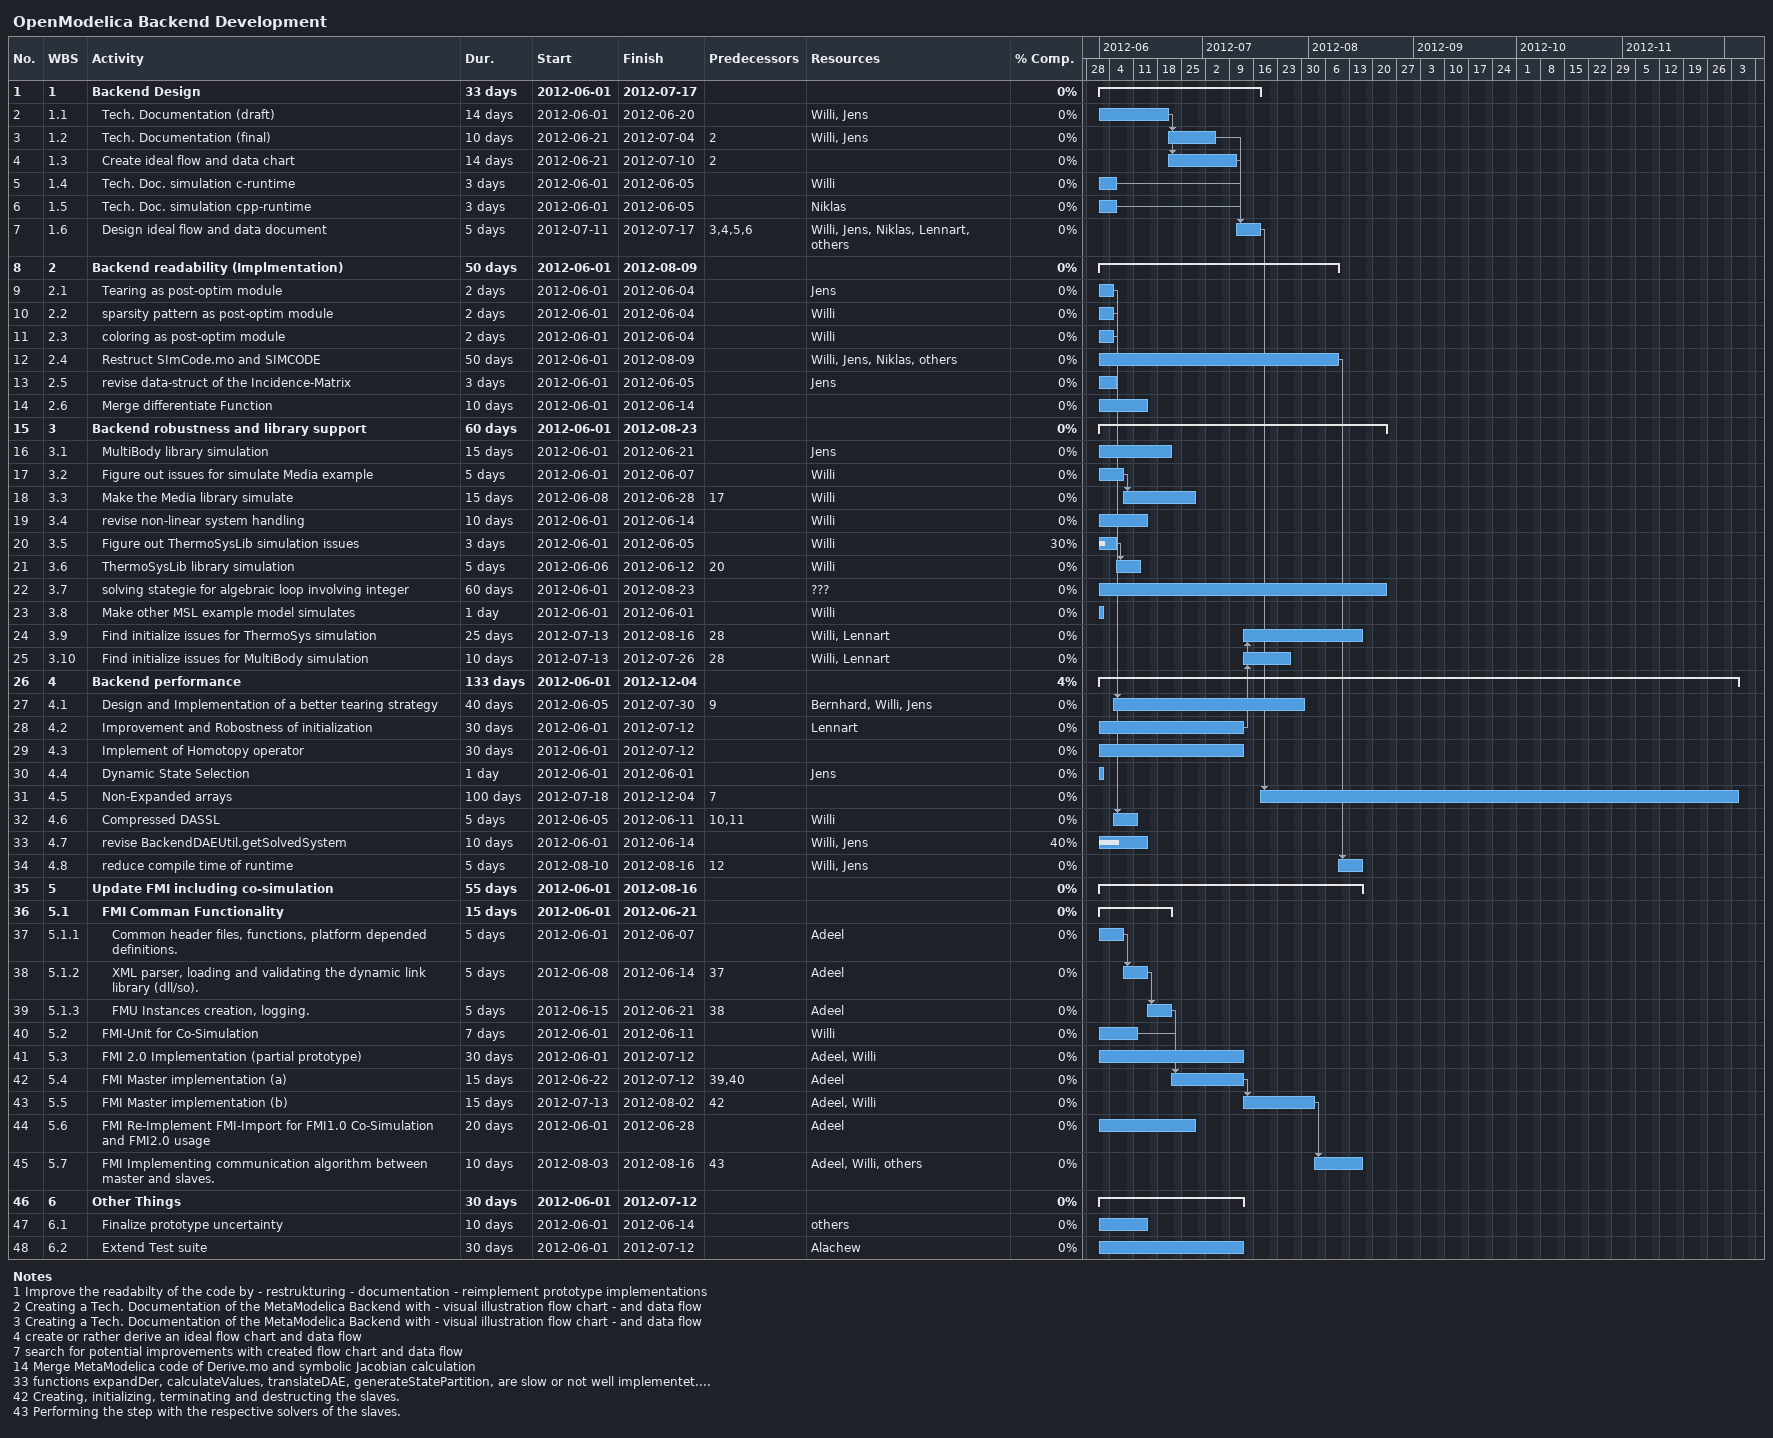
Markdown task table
OpenModelica Backend Development

| ID | WBS | Task | Duration | Start | Finish | Predecessors | Resources | % complete |
|---|---|---|---|---|---|---|---|---|
| 1 | 1 | **Backend Design** | 33d | 2012-06-01 | 2012-07-17 |  |  | 0 |
| 2 | 1.1 | Tech. Documentation (draft) | 14d | 2012-06-01 | 2012-06-20 |  | Willi, Jens | 0 |
| 3 | 1.2 | Tech. Documentation (final) | 10d | 2012-06-21 | 2012-07-04 | 2 | Willi, Jens | 0 |
| 4 | 1.3 | Create ideal flow and data chart | 14d | 2012-06-21 | 2012-07-10 | 2 |  | 0 |
| 5 | 1.4 | Tech. Doc. simulation c-runtime | 3d | 2012-06-01 | 2012-06-05 |  | Willi | 0 |
| 6 | 1.5 | Tech. Doc. simulation cpp-runtime | 3d | 2012-06-01 | 2012-06-05 |  | Niklas | 0 |
| 7 | 1.6 | Design ideal flow and data document | 5d | 2012-07-11 | 2012-07-17 | 3, 4, 5, 6 | Willi, Jens, Niklas, Lennart, others | 0 |
| 8 | 2 | **Backend readability (Implmentation)** | 50d | 2012-06-01 | 2012-08-09 |  |  | 0 |
| 9 | 2.1 | Tearing as post-optim module | 2d | 2012-06-01 | 2012-06-04 |  | Jens | 0 |
| 10 | 2.2 | sparsity pattern as post-optim module | 2d | 2012-06-01 | 2012-06-04 |  | Willi | 0 |
| 11 | 2.3 | coloring as post-optim module | 2d | 2012-06-01 | 2012-06-04 |  | Willi | 0 |
| 12 | 2.4 | Restruct SImCode.mo and SIMCODE | 50d | 2012-06-01 | 2012-08-09 |  | Willi, Jens, Niklas, others | 0 |
| 13 | 2.5 | revise data-struct of the Incidence-Matrix | 3d | 2012-06-01 | 2012-06-05 |  | Jens | 0 |
| 14 | 2.6 | Merge differentiate Function | 10d | 2012-06-01 | 2012-06-14 |  |  | 0 |
| 15 | 3 | **Backend robustness and library support** | 60d | 2012-06-01 | 2012-08-23 |  |  | 0 |
| 16 | 3.1 | MultiBody library simulation | 15d | 2012-06-01 | 2012-06-21 |  | Jens | 0 |
| 17 | 3.2 | Figure out issues for simulate Media example | 5d | 2012-06-01 | 2012-06-07 |  | Willi | 0 |
| 18 | 3.3 | Make the Media library simulate | 15d | 2012-06-08 | 2012-06-28 | 17 | Willi | 0 |
| 19 | 3.4 | revise non-linear system handling | 10d | 2012-06-01 | 2012-06-14 |  | Willi | 0 |
| 20 | 3.5 | Figure out ThermoSysLib simulation issues | 3d | 2012-06-01 | 2012-06-05 |  | Willi | 30 |
| 21 | 3.6 | ThermoSysLib library simulation | 5d | 2012-06-06 | 2012-06-12 | 20 | Willi | 0 |
| 22 | 3.7 | solving stategie for algebraic loop involving integer | 60d | 2012-06-01 | 2012-08-23 |  | ??? | 0 |
| 23 | 3.8 | Make other MSL example model simulates | 1d | 2012-06-01 | 2012-06-01 |  | Willi | 0 |
| 24 | 3.9 | Find initialize issues for ThermoSys simulation | 25d | 2012-07-13 | 2012-08-16 | 28 | Willi, Lennart | 0 |
| 25 | 3.10 | Find initialize issues for MultiBody simulation | 10d | 2012-07-13 | 2012-07-26 | 28 | Willi, Lennart | 0 |
| 26 | 4 | **Backend performance** | 133d | 2012-06-01 | 2012-12-04 |  |  | 4 |
| 27 | 4.1 | Design and Implementation of a better tearing strategy | 40d | 2012-06-05 | 2012-07-30 | 9 | Bernhard, Willi, Jens | 0 |
| 28 | 4.2 | Improvement and Robostness of initialization | 30d | 2012-06-01 | 2012-07-12 |  | Lennart | 0 |
| 29 | 4.3 | Implement of Homotopy operator | 30d | 2012-06-01 | 2012-07-12 |  |  | 0 |
| 30 | 4.4 | Dynamic State Selection | 1d | 2012-06-01 | 2012-06-01 |  | Jens | 0 |
| 31 | 4.5 | Non-Expanded arrays | 100d | 2012-07-18 | 2012-12-04 | 7 |  | 0 |
| 32 | 4.6 | Compressed DASSL | 5d | 2012-06-05 | 2012-06-11 | 10, 11 | Willi | 0 |
| 33 | 4.7 | revise BackendDAEUtil.getSolvedSystem | 10d | 2012-06-01 | 2012-06-14 |  | Willi, Jens | 40 |
| 34 | 4.8 | reduce compile time of runtime | 5d | 2012-08-10 | 2012-08-16 | 12 | Willi, Jens | 0 |
| 35 | 5 | **Update FMI including co-simulation** | 55d | 2012-06-01 | 2012-08-16 |  |  | 0 |
| 36 | 5.1 | **FMI Comman Functionality** | 15d | 2012-06-01 | 2012-06-21 |  |  | 0 |
| 37 | 5.1.1 | Common header files, functions, platform depended definitions. | 5d | 2012-06-01 | 2012-06-07 |  | Adeel | 0 |
| 38 | 5.1.2 | XML parser, loading and validating the dynamic link library (dll/so). | 5d | 2012-06-08 | 2012-06-14 | 37 | Adeel | 0 |
| 39 | 5.1.3 | FMU Instances creation, logging. | 5d | 2012-06-15 | 2012-06-21 | 38 | Adeel | 0 |
| 40 | 5.2 | FMI-Unit for Co-Simulation | 7d | 2012-06-01 | 2012-06-11 |  | Willi | 0 |
| 41 | 5.3 | FMI 2.0 Implementation (partial prototype) | 30d | 2012-06-01 | 2012-07-12 |  | Adeel, Willi | 0 |
| 42 | 5.4 | FMI Master implementation (a) | 15d | 2012-06-22 | 2012-07-12 | 39, 40 | Adeel | 0 |
| 43 | 5.5 | FMI Master implementation (b) | 15d | 2012-07-13 | 2012-08-02 | 42 | Adeel, Willi | 0 |
| 44 | 5.6 | FMI Re-Implement FMI-Import for FMI1.0 Co-Simulation and FMI2.0 usage | 20d | 2012-06-01 | 2012-06-28 |  | Adeel | 0 |
| 45 | 5.7 | FMI Implementing communication algorithm between master and slaves. | 10d | 2012-08-03 | 2012-08-16 | 43 | Adeel, Willi, others | 0 |
| 46 | 6 | **Other Things** | 30d | 2012-06-01 | 2012-07-12 |  |  | 0 |
| 47 | 6.1 | Finalize prototype uncertainty | 10d | 2012-06-01 | 2012-06-14 |  | others | 0 |
| 48 | 6.2 | Extend Test suite | 30d | 2012-06-01 | 2012-07-12 |  | Alachew | 0 |

Notes
- 1: Improve the readabilty of the code by - restrukturing - documentation - reimplement prototype implementations
- 2: Creating a Tech. Documentation of the MetaModelica Backend with - visual illustration flow chart - and data flow
- 3: Creating a Tech. Documentation of the MetaModelica Backend with - visual illustration flow chart - and data flow
- 4: create or rather derive an ideal flow chart and data flow
- 7: search for potential improvements with created flow chart and data flow
- 14: Merge MetaModelica code of Derive.mo and symbolic Jacobian calculation
- 33: functions expandDer, calculateValues, translateDAE, generateStatePartition, are slow or not well implementet....
- 42: Creating, initializing, terminating and destructing the slaves.
- 43: Performing the step with the respective solvers of the slaves.
